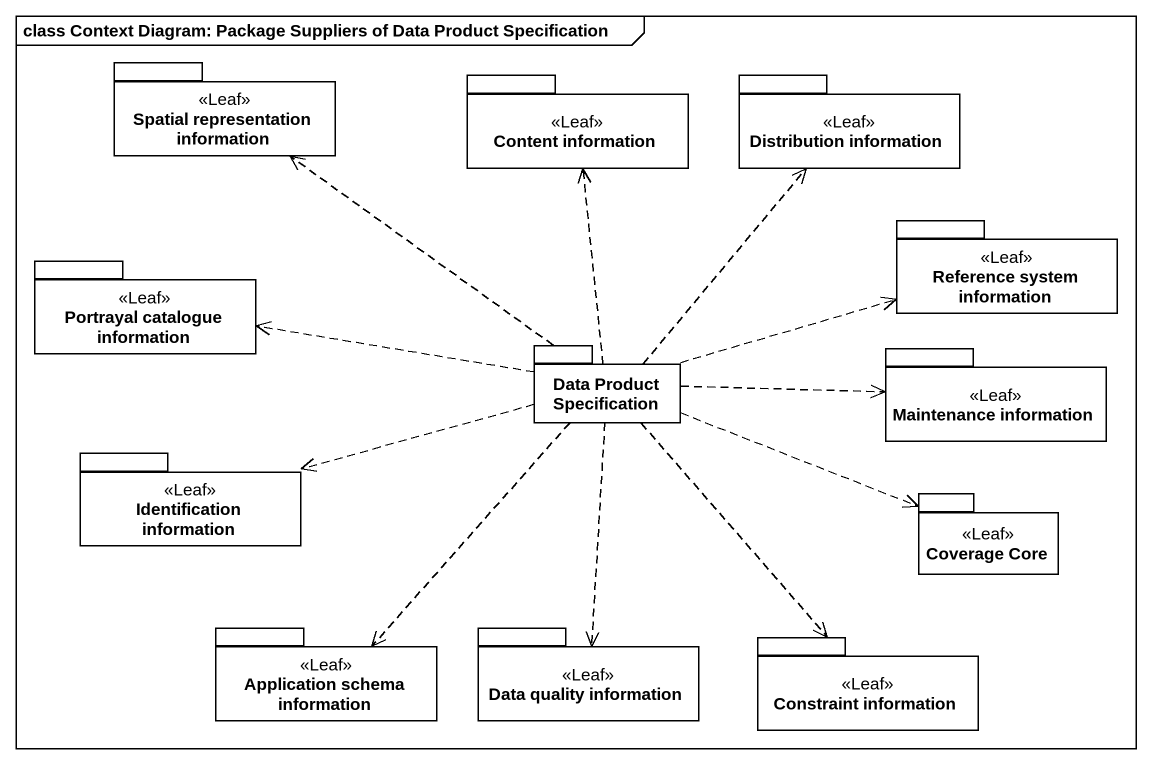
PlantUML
@startuml
mainframe class Context Diagram: Package Suppliers of Data Product Specification
package "Spatial representation information" as Spatial_representation <<Leaf>> {
}
package "Content information" as Content_information <<Leaf>> {
}
package "Distribution information" as Distribution_information <<Leaf>> {
}
package "Reference system information" as Reference_system_information <<Leaf>> {
}
package "Portrayal catalogue information" as Portrayal_catalogue <<Leaf>> {
}
package "Data Product Specification" as Data_Product_Specification {
}
package "Maintenance information" as Maintenance_information <<Leaf>> {
}
package "Identification information" as Identification_information <<Leaf>> {
}
package "Coverage Core" as Coverage_Core <<Leaf>> {
}
package "Application schema information" as Application_schema <<Leaf>> {
}
package "Data quality information" as Data_quality_information <<Leaf>> {
}
package "Constraint information" as Constraint_information <<Leaf>> {
}
Data_Product_Specification .up.> Spatial_representation
Data_Product_Specification .up.> Content_information
Data_Product_Specification .up.> Distribution_information
Data_Product_Specification .right.> Reference_system_information
Data_Product_Specification .left.> Portrayal_catalogue
Data_Product_Specification .right.> Maintenance_information
Data_Product_Specification .left.> Identification_information
Data_Product_Specification .right.> Coverage_Core
Data_Product_Specification ..> Application_schema
Data_Product_Specification ..> Data_quality_information
Data_Product_Specification ..> Constraint_information
@enduml
